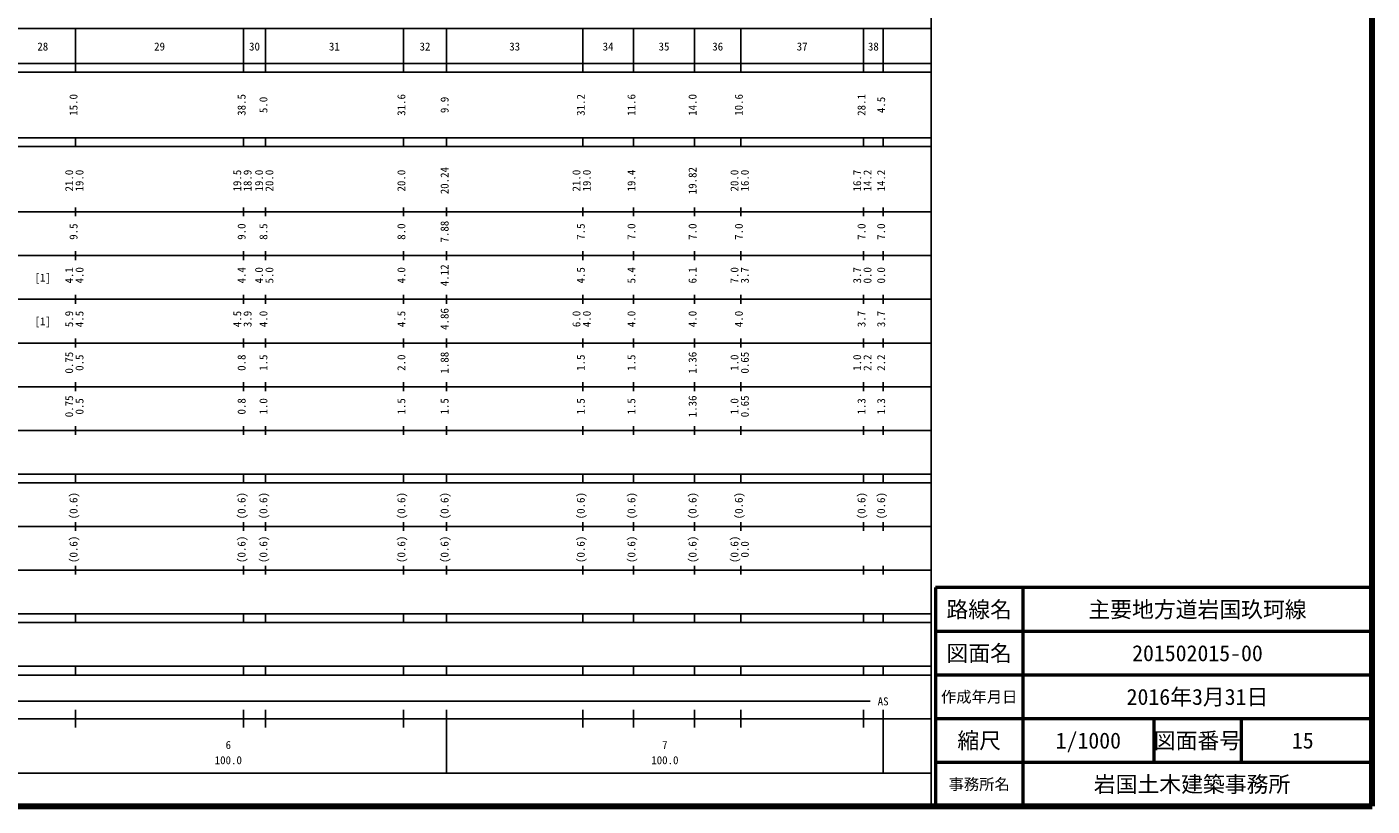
# Model space of a CAD drawing. Units: millimetres on the paper, enlarged 1000 times. Extents: x 40000 to 680000, y 20000 to 380000.
# Drawn here: x 371864 to 680000, y 20000 to 198357 of the extents above; entities that cross this region are included whole.
import ezdxf
from ezdxf.enums import TextEntityAlignment as Align

# ---------------------------------------------------------------- set-up
doc = ezdxf.new("R2010")
doc.units = ezdxf.units.MM
doc.header["$LTSCALE"] = 1000
for name, color, linetype, lineweight in [('M-STR-STRC', 7, 'Continuous', 25), ('M-TTL', 2, 'Continuous', 140), ('M-TTL-BAND', 7, 'Continuous', 25), ('M-TTL-FRAM', 2, 'Continuous', 50), ('M-TTL-LINE', 7, 'Continuous', 50)]:
    doc.layers.add(name, color=color, linetype=linetype, lineweight=lineweight)
doc.layers.add('M-TTL-TXT', color=7, linetype='Continuous')
doc.styles.add('ＭＳ ゴシック', font='')
doc.styles.get('ＭＳ ゴシック').set_extended_font_data('MS Gothic')

msp = doc.modelspace()

# ---------------------------------------------------------------- linework, layer by layer
at = {"layer": 'M-STR-STRC'}
msp.add_line((68000, 198000), (579000, 198000), dxfattribs=at)
at = {"layer": 'M-TTL'}
for p, q in [((680000, 20000), (680000, 380000)), ((40000, 20000), (680000, 20000))]:
    msp.add_line(p, q, dxfattribs=at)
at = {"layer": 'M-TTL-BAND'}
for p, q in [((579000, 20000), (579000, 370000)), ((383000, 188000), (383000, 198000)), ((421500, 188000), (421500, 198000)), ((426500, 188000), (426500, 198000)), ((458100, 188000), (458100, 198000)), ((468000, 188000), (468000, 198000)), ((499200, 188000), (499200, 198000)), ((510800, 188000), (510800, 198000)), ((524800, 188000), (524800, 198000)), ((535400, 188000), (535400, 198000)), ((563500, 188000), (563500, 198000)), ((568000, 188000), (568000, 198000)), ((40000, 190000), (579000, 190000)), ((40000, 188000), (579000, 188000)), ((40000, 173000), (579000, 173000)), ((383000, 171000), (383000, 173000)), ((421500, 171000), (421500, 173000)), ((426500, 171000), (426500, 173000)), ((458100, 171000), (458100, 173000)), ((468000, 171000), (468000, 173000)), ((499200, 171000), (499200, 173000)), ((510800, 171000), (510800, 173000)), ((524800, 171000), (524800, 173000)), ((535400, 171000), (535400, 173000)), ((563500, 171000), (563500, 173000)), ((568000, 171000), (568000, 173000)), ((40000, 171000), (579000, 171000)), ((40000, 156000), (579000, 156000)), ((383000, 155000), (383000, 157000)), ((421500, 155000), (421500, 157000)), ((426500, 155000), (426500, 157000)), ((458100, 155000), (458100, 157000)), ((468000, 155000), (468000, 157000)), ((499200, 155000), (499200, 157000)), ((510800, 155000), (510800, 157000)), ((524800, 155000), (524800, 157000)), ((535400, 155000), (535400, 157000)), ((563500, 155000), (563500, 157000)), ((568000, 155000), (568000, 157000)), ((46000, 146000), (579000, 146000)), ((383000, 145000), (383000, 147000)), ((421500, 145000), (421500, 147000)), ((426500, 145000), (426500, 147000)), ((458100, 145000), (458100, 147000)), ((468000, 145000), (468000, 147000)), ((499200, 145000), (499200, 147000)), ((510800, 145000), (510800, 147000)), ((524800, 145000), (524800, 147000)), ((535400, 145000), (535400, 147000)), ((563500, 145000), (563500, 147000)), ((568000, 145000), (568000, 147000)), ((52000, 136000), (579000, 136000)), ((383000, 135000), (383000, 137000)), ((421500, 135000), (421500, 137000)), ((426500, 135000), (426500, 137000)), ((458100, 135000), (458100, 137000)), ((468000, 135000), (468000, 137000)), ((499200, 135000), (499200, 137000)), ((510800, 135000), (510800, 137000)), ((524800, 135000), (524800, 137000)), ((535400, 135000), (535400, 137000)), ((563500, 135000), (563500, 137000)), ((568000, 135000), (568000, 137000)), ((383000, 125000), (383000, 127000)), ((421500, 125000), (421500, 127000)), ((426500, 125000), (426500, 127000)), ((458100, 125000), (458100, 127000)), ((468000, 125000), (468000, 127000)), ((499200, 125000), (499200, 127000)), ((510800, 125000), (510800, 127000)), ((524800, 125000), (524800, 127000)), ((535400, 125000), (535400, 127000)), ((563500, 125000), (563500, 127000)), ((568000, 125000), (568000, 127000)), ((46000, 126000), (579000, 126000)), ((52000, 116000), (579000, 116000)), ((383000, 115000), (383000, 117000)), ((421500, 115000), (421500, 117000)), ((426500, 115000), (426500, 117000)), ((458100, 115000), (458100, 117000)), ((468000, 115000), (468000, 117000)), ((499200, 115000), (499200, 117000)), ((510800, 115000), (510800, 117000)), ((524800, 115000), (524800, 117000)), ((535400, 115000), (535400, 117000)), ((563500, 115000), (563500, 117000)), ((568000, 115000), (568000, 117000)), ((46000, 106000), (579000, 106000)), ((383000, 105000), (383000, 107000)), ((421500, 105000), (421500, 107000)), ((426500, 105000), (426500, 107000)), ((458100, 105000), (458100, 107000)), ((468000, 105000), (468000, 107000)), ((499200, 105000), (499200, 107000)), ((510800, 105000), (510800, 107000)), ((524800, 105000), (524800, 107000)), ((535400, 105000), (535400, 107000)), ((563500, 105000), (563500, 107000)), ((568000, 105000), (568000, 107000)), ((40000, 96000), (579000, 96000)), ((383000, 94000), (383000, 96000)), ((421500, 94000), (421500, 96000)), ((426500, 94000), (426500, 96000)), ((458100, 94000), (458100, 96000)), ((468000, 94000), (468000, 96000)), ((499200, 94000), (499200, 96000)), ((510800, 94000), (510800, 96000)), ((524800, 94000), (524800, 96000)), ((535400, 94000), (535400, 96000)), ((563500, 94000), (563500, 96000)), ((568000, 94000), (568000, 96000)), ((40000, 94000), (579000, 94000)), ((49000, 84000), (579000, 84000)), ((383000, 83000), (383000, 85000)), ((421500, 83000), (421500, 85000)), ((426500, 83000), (426500, 85000)), ((458100, 83000), (458100, 85000)), ((468000, 83000), (468000, 85000)), ((499200, 83000), (499200, 85000)), ((510800, 83000), (510800, 85000)), ((524800, 83000), (524800, 85000)), ((535400, 83000), (535400, 85000)), ((563500, 83000), (563500, 85000)), ((568000, 83000), (568000, 85000)), ((40000, 74000), (579000, 74000)), ((383000, 73000), (383000, 75000)), ((421500, 73000), (421500, 75000)), ((426500, 73000), (426500, 75000)), ((458100, 73000), (458100, 75000)), ((468000, 73000), (468000, 75000)), ((499200, 73000), (499200, 75000)), ((510800, 73000), (510800, 75000)), ((524800, 73000), (524800, 75000)), ((535400, 73000), (535400, 75000)), ((563500, 73000), (563500, 75000)), ((568000, 73000), (568000, 75000)), ((40000, 64000), (579000, 64000)), ((40000, 62000), (579000, 62000)), ((383000, 62000), (383000, 64000)), ((421500, 62000), (421500, 64000)), ((426500, 62000), (426500, 64000)), ((458100, 62000), (458100, 64000)), ((468000, 62000), (468000, 64000)), ((499200, 62000), (499200, 64000)), ((510800, 62000), (510800, 64000)), ((524800, 62000), (524800, 64000)), ((535400, 62000), (535400, 64000)), ((563500, 62000), (563500, 64000)), ((568000, 62000), (568000, 64000)), ((40000, 52000), (579000, 52000)), ((40000, 50000), (579000, 50000)), ((383000, 50000), (383000, 52000)), ((421500, 50000), (421500, 52000)), ((426500, 50000), (426500, 52000)), ((458100, 50000), (458100, 52000)), ((468000, 50000), (468000, 52000)), ((499200, 50000), (499200, 52000)), ((510800, 50000), (510800, 52000)), ((524800, 50000), (524800, 52000)), ((535400, 50000), (535400, 52000)), ((563500, 50000), (563500, 52000)), ((568000, 50000), (568000, 52000)), ((71000, 44000), (565000, 44000)), ((383000, 38000), (383000, 42000)), ((421500, 38000), (421500, 42000)), ((426500, 38000), (426500, 42000)), ((458100, 38000), (458100, 42000)), ((468000, 27500), (468000, 42000)), ((499200, 38000), (499200, 42000)), ((510800, 38000), (510800, 42000)), ((524800, 38000), (524800, 42000)), ((535400, 38000), (535400, 42000)), ((563500, 38000), (563500, 42000)), ((568000, 27500), (568000, 42000)), ((40000, 40000), (579000, 40000)), ((68000, 27500), (579000, 27500))]:
    msp.add_line(p, q, dxfattribs=at)
at = {"layer": 'M-TTL-FRAM'}
for p, q in [((680000, 70000), (580000, 70000)), ((580000, 70000), (580000, 20000))]:
    msp.add_line(p, q, dxfattribs=at)
at = {"layer": 'M-TTL-LINE'}
for p, q in [((600000, 70000), (600000, 20000)), ((680000, 60000), (580000, 60000)), ((680000, 50000), (580000, 50000)), ((680000, 40000), (580000, 40000)), ((630000, 40000), (630000, 30000)), ((650000, 40000), (650000, 30000)), ((680000, 30000), (580000, 30000))]:
    msp.add_line(p, q, dxfattribs=at)

# ---------------------------------------------------------------- texts
at = {"layer": 'M-TTL-BAND', "style": 'ＭＳ ゴシック'}
for s, p in [('28', (375500, 192405)), ('29', (402250, 192405)), ('30', (424000, 192405)), ('31', (442300, 192405)), ('32', (463050, 192405)), ('33', (483600, 192405)), ('34', (505000, 192405)), ('35', (517800, 192405)), ('36', (530100, 192405)), ('37', (549450, 192405)), ('38', (565750, 192405)), ('[1]', (375500, 139500)), ('[1]', (375500, 129500)), ('AS', (568000, 42500)), ('6', (418000, 32523)), ('7', (518000, 32523)), ('100.0', (418000, 29033)), ('100.0', (518000, 29033))]:
    msp.add_text(s, height=1833, dxfattribs=at).set_placement(p, align=Align.BOTTOM_CENTER)
for s, p in [('15.0', (384000, 180500)), ('38.5', (422500, 180500)), ('5.0', (427500, 180500)), ('31.6', (459100, 180500)), ('9.9', (469000, 180500)), ('31.2', (500200, 180500)), ('11.6', (511800, 180500)), ('14.0', (525800, 180500)), ('10.6', (536400, 180500)), ('28.1', (564500, 180500)), ('4.5', (569000, 180500)), ('21.0', (383000, 163174)), ('19.0', (385370, 163174)), ('19.5', (421500, 163174)), ('18.9', (423870, 163174)), ('19.0', (426500, 163174)), ('20.0', (428870, 163174)), ('20.0', (459100, 163174)), ('20.24', (469000, 163174)), ('21.0', (499200, 163174)), ('19.0', (501570, 163174)), ('19.4', (511800, 163174)), ('19.82', (525800, 163174)), ('20.0', (535400, 163174)), ('16.0', (537770, 163174)), ('16.7', (563500, 163174)), ('14.2', (565870, 163174)), ('14.2', (569000, 163174)), ('9.5', (384000, 151500)), ('9.0', (422500, 151500)), ('8.5', (427500, 151500)), ('8.0', (459100, 151500)), ('7.88', (469000, 151500)), ('7.5', (500200, 151500)), ('7.0', (511800, 151500)), ('7.0', (525800, 151500)), ('7.0', (536400, 151500)), ('7.0', (564500, 151500)), ('7.0', (569000, 151500)), ('4.1', (383000, 141500)), ('4.0', (385370, 141500)), ('4.4', (422500, 141500)), ('4.0', (426500, 141500)), ('5.0', (428870, 141500)), ('4.0', (459100, 141500)), ('4.12', (469000, 141500)), ('4.5', (500200, 141500)), ('5.4', (511800, 141500)), ('6.1', (525800, 141500)), ('7.0', (535400, 141500)), ('3.7', (537770, 141500)), ('3.7', (563500, 141500)), ('0.0', (565870, 141500)), ('0.0', (569000, 141500)), ('5.9', (383000, 131500)), ('4.5', (385370, 131500)), ('4.5', (421500, 131500)), ('3.9', (423870, 131500)), ('4.0', (427500, 131500)), ('4.5', (459100, 131500)), ('4.86', (469000, 131500)), ('6.0', (499200, 131500)), ('4.0', (501570, 131500)), ('4.0', (511800, 131500)), ('4.0', (525800, 131500)), ('4.0', (536400, 131500)), ('3.7', (564500, 131500)), ('3.7', (569000, 131500)), ('0.75', (383000, 121500)), ('1.88', (469000, 121500)), ('1.36', (525800, 121500)), ('0.65', (537770, 121500)), ('0.5', (385370, 121500)), ('0.8', (422500, 121500)), ('1.5', (427500, 121500)), ('2.0', (459100, 121500)), ('1.5', (500200, 121500)), ('1.5', (511800, 121500)), ('1.0', (535400, 121500)), ('1.0', (563500, 121500)), ('2.2', (565870, 121500)), ('2.2', (569000, 121500)), ('0.75', (383000, 111500)), ('0.5', (385370, 111500)), ('0.8', (422500, 111500)), ('1.0', (427500, 111500)), ('1.5', (459100, 111500)), ('1.5', (469000, 111500)), ('1.5', (500200, 111500)), ('1.5', (511800, 111500)), ('1.36', (525800, 111500)), ('1.0', (535400, 111500)), ('0.65', (537770, 111500)), ('1.3', (564500, 111500)), ('1.3', (569000, 111500)), ('(0.6)', (384000, 88764)), ('(0.6)', (422500, 88764)), ('(0.6)', (427500, 88764)), ('(0.6)', (459100, 88764)), ('(0.6)', (469000, 88764)), ('(0.6)', (500200, 88764)), ('(0.6)', (511800, 88764)), ('(0.6)', (525800, 88764)), ('(0.6)', (536400, 88764)), ('(0.6)', (564500, 88764)), ('(0.6)', (569000, 88764)), ('(0.6)', (384000, 78764)), ('(0.6)', (422500, 78764)), ('(0.6)', (427500, 78764)), ('(0.6)', (459100, 78764)), ('(0.6)', (469000, 78764)), ('(0.6)', (500200, 78764)), ('(0.6)', (511800, 78764)), ('(0.6)', (525800, 78764)), ('(0.6)', (535400, 78764)), ('0.0', (537770, 78764))]:
    msp.add_text(s, height=1833, rotation=90, dxfattribs=at).set_placement(p, align=Align.BOTTOM_CENTER)
at = {"layer": 'M-TTL-TXT', "style": 'ＭＳ ゴシック'}
for s, height, p in [('路線名', 3666, (590000, 65000)), ('路線名', 3666, (590000, 65000)), ('主要地方道岩国玖珂線', 3666, (640000, 65000)), ('図面名', 3666, (590000, 55000)), ('図面名', 3666, (590000, 55000)), ('201502015-00', 3666, (640000, 55000)), ('作成年月日', 2566, (590000, 45000)), ('作成年月日', 2566, (590000, 45000)), ('2016年3月31日', 3666, (640000, 45000)), ('縮尺', 3666, (590000, 35000)), ('縮尺', 3666, (590000, 35000)), ('1/1000', 3666, (615000, 35000)), ('図面番号', 3666, (640000, 35000)), ('図面番号', 3666, (640000, 35000)), ('15', 3666, (664125, 35000)), ('事務所名', 2566, (590000, 25000)), ('事務所名', 2566, (590000, 25000)), ('岩国土木建築事務所 ', 3666, (640000, 25000))]:
    msp.add_text(s, height=height, dxfattribs=at).set_placement(p, align=Align.MIDDLE_CENTER)

doc.saveas('drawing.dxf')
